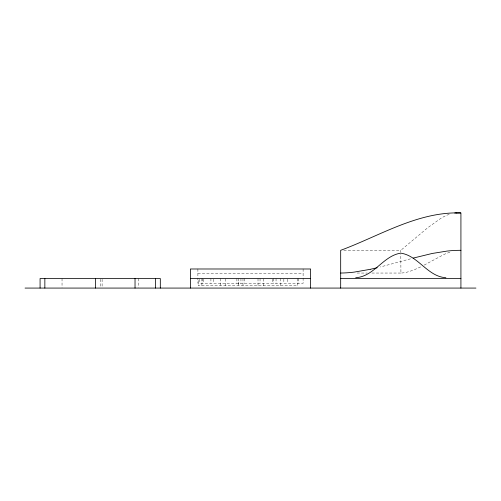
<?xml version="1.0" encoding="UTF-8"?>
<svg xmlns="http://www.w3.org/2000/svg" width="501" height="501" viewBox="0 0 501 501"><rect width="100%" height="100%" fill="white"/><g stroke="black" fill="none" stroke-linecap="round" stroke-linejoin="round"><path stroke-width="0.38" stroke-dasharray="2.5 1.88" d="M225.513 285.689L225.513 278.531M238.301 278.531L238.301 285.689L238.301 282.113M263.47 285.689L263.47 278.531M297.819 278.531L297.819 285.689L198.239 285.689L198.239 279.245M401.645 249.623L427.766 227.698L440.849 218.336A54.903 54.903 0 0 1 443.786 216.695A32.459 32.459 0 0 1 449.673 214.209M424.19 265.085L443.761 254.596A76.002 76.002 0 0 1 445.257 253.919L451.213 251.696M420.621 266.914L413.181 270.246L406.255 272.387A31.569 31.569 0 0 1 400.932 273.039L400.8 254.201M410.451 258.842L380.303 266.989M343.805 250.312L400.8 250.312L400.8 252.329M357.075 273.045L367.227 273.045M371.911 273.045L400.8 273.045M197.895 273.759L303.105 273.759M303.105 268.987L303.105 277.272M303.105 278.03L303.105 283.303L197.895 283.303L197.895 278.03M298.22 278.531L298.22 283.303M287.192 279.214L287.192 283.303M283.848 279.214L283.848 283.303M280.56 278.531L280.56 285.689M276.051 278.531L276.051 283.303M273.483 278.531L273.483 283.303M272.281 279.214L272.281 283.303M260.044 278.531L260.044 283.303M258.015 278.531L258.015 285.689M244.507 278.531L244.507 283.303M242.985 278.531L242.985 285.689M240.956 278.531L240.956 283.303M236.904 278.531L236.904 283.303M220.44 278.531L220.44 285.689M213.57 279.214L213.57 283.303M210.915 278.531L210.915 283.303M203.794 279.214L203.794 283.303M202.78 278.531L202.78 283.303M201.884 278.531L201.884 285.689M199.479 279.214L199.479 283.303M197.895 268.987L197.895 277.272M138.376 278.531L138.376 287.392M102.116 279.264L102.116 287.342M100.2 279.264L100.2 287.342M62.036 278.531L62.036 287.342"/><path stroke-width="0.75" d="M155.548 288.075L155.548 278.531M413.193 258.096L432.163 253.475L447.086 251.07A127.436 127.436 0 0 1 459.649 250.312L460.92 250.312M377.215 267.734L370.402 269.281M370.145 269.338L354.157 272.118A123.954 123.954 0 0 1 340.949 273.039L340.68 273.045M355.71 277.736C374.197 276.533 383.19 255.704 400.8 253.149C418.41 255.704 427.403 276.533 445.89 277.736M456.223 213.038L460.669 212.925M190.38 278.531L310.62 278.531M340.68 278.531L460.92 278.531M25.05 288.075L475.95 288.075M460.92 288.075L460.92 212.925C417.815 211.503 379.764 235.852 340.68 250.312L340.68 288.075M310.62 288.075L310.62 268.987L190.38 268.987L190.38 288.075M160.32 288.075L160.32 278.531L40.08 278.531L40.08 288.075M135.032 278.531L135.032 288.075M95.428 278.531L95.428 288.075M44.852 278.531L44.852 288.075M454.733 213.063A32.459 32.459 0 0 1 456.211 212.881"/></g></svg>
